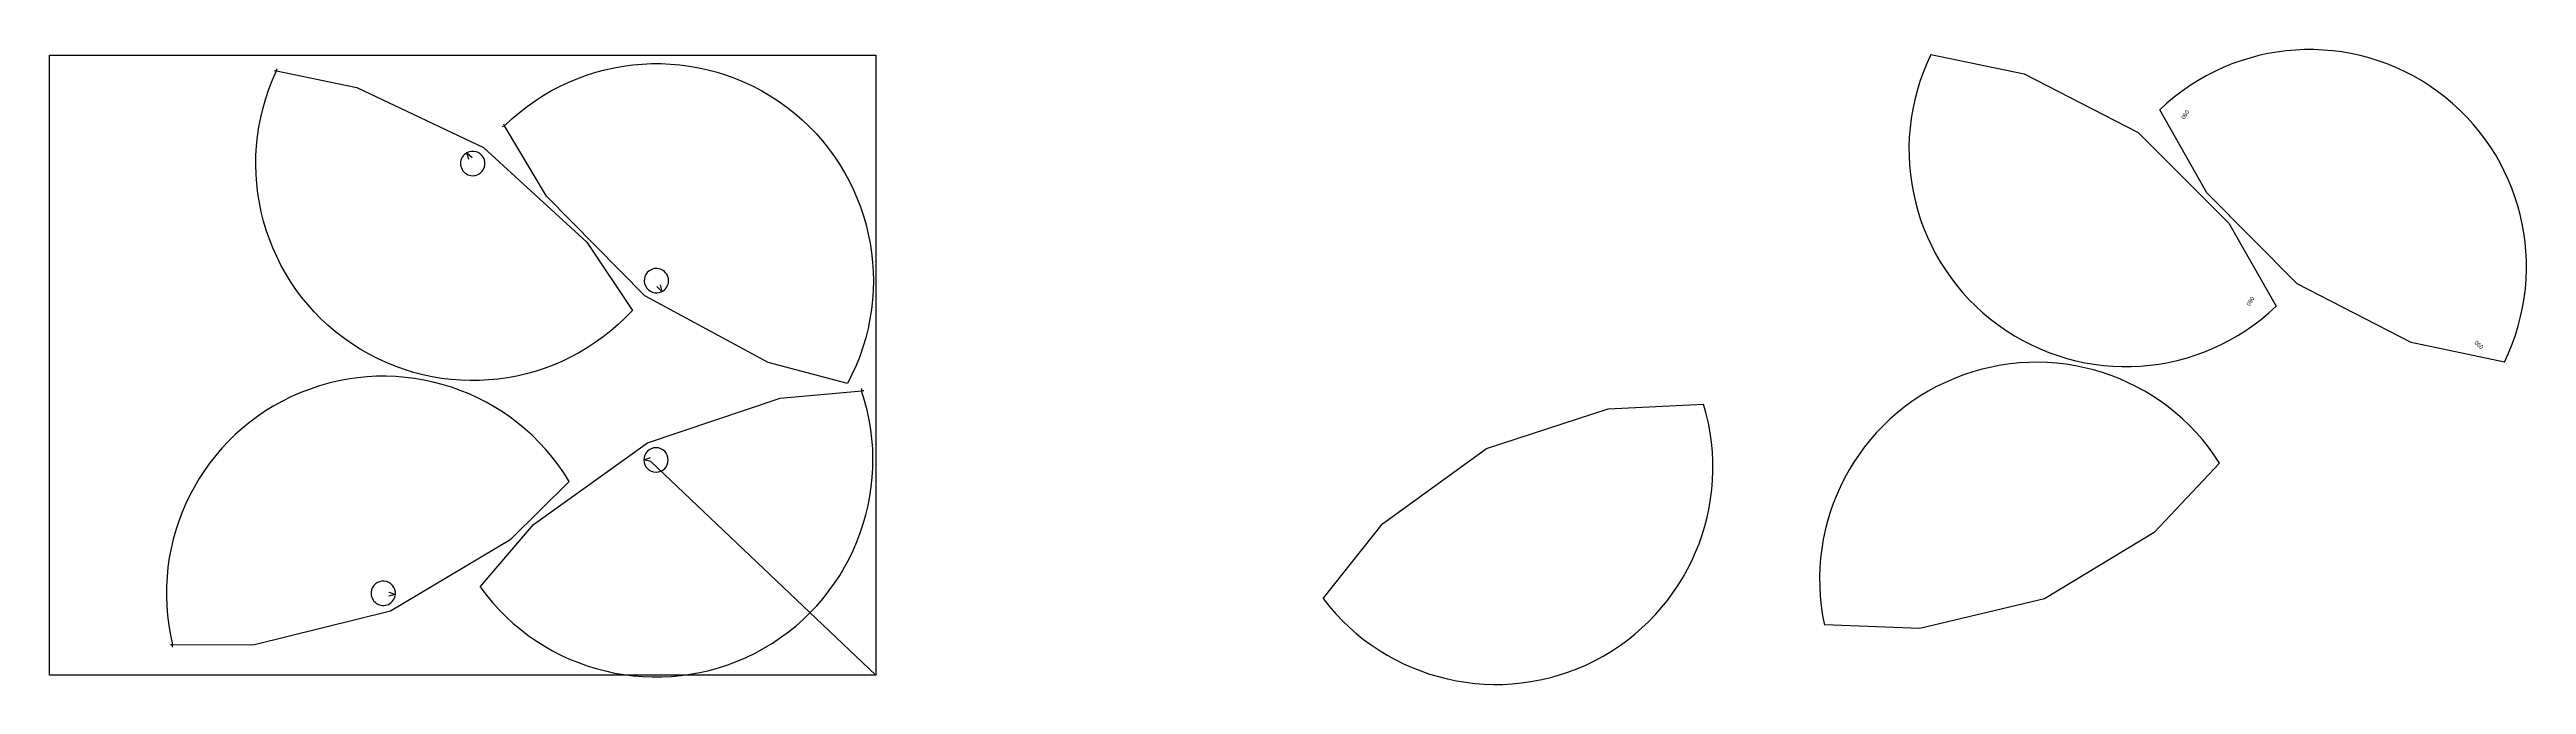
# Model space of a CAD drawing. Extents: x -290 to 5706, y -1872 to -336.
import ezdxf

# ---------------------------------------------------------------- set-up
doc = ezdxf.new("R2010")
doc.units = 0
doc.layers.get('0').update_dxf_attribs({"linetype": 'CONTINUOUS'})

msp = doc.modelspace()

# ---------------------------------------------------------------- linework, layer by layer
for p, q in [((-290.1, -349.8), (1709.9, -349.8)), ((-290.1, -1849.8), (-290.1, -349.8)), ((1709.9, -349.8), (1709.9, -1849.8)), ((4264.1, -348.3), (4489.9, -395.4)), ((4489.9, -395.4), (4766.3, -536.7)), ((4766.3, -536.7), (4985.5, -756.4)), ((4931.8, -682.6), (4818.1, -481.9)), ((5150.6, -902.8), (4931.8, -682.6)), ((4985.5, -756.4), (5099.6, -956.9)), ((5426.7, -1044.6), (5150.6, -902.8)), ((5652.4, -1092.2), (5426.7, -1044.6)), ((1157, -1287.7), (1478.2, -1179.1)), ((1478.2, -1179.1), (1675.9, -1161.8)), ((1675.9, -1161.8), (1675.9, -1155.8)), ((1680.9, -1161.8), (1675.9, -1161.8)), ((3483.2, -1205.1), (3713.7, -1194.1)), ((3188.1, -1301.1), (3483.2, -1205.1)), ((881.6, -1485.4), (1157, -1287.7)), ((2937, -1483.6), (3188.1, -1301.1)), ((1148.6, -1328.9), (1164.6, -1323.3)), ((1165.2, -1332.4), (1148.6, -1328.9)), ((1709.9, -1849.8), (1165.2, -1332.4)), ((4963.2, -1336.7), (4804.4, -1504.1)), ((752.4, -1636), (881.6, -1485.4)), ((2792.7, -1663.7), (2937, -1483.6)), ((4804.4, -1504.1), (4539.1, -1665.2)), ((4539.1, -1665.2), (4237, -1736.3)), ((4237, -1736.3), (4006.4, -1728.1)), ((1709.9, -1849.8), (-290.1, -1849.8))]:
    msp.add_line(p, q)
for points in [[(259.6, -382.6), (259.6, -387.6), (453.9, -428), (760, -573.6), (1010.3, -802.4), (1120.9, -967.1, -0.859676), (259.6, -387.6), (254.6, -387.6)], [(809.2, -516), (811.3, -520.5, -0.859676), (1641.4, -1144), (1449.5, -1093.5), (1151.3, -932.2), (913.2, -690.8), (811.3, -520.5), (805.9, -523.1)], [(724.8, -602.4), (720, -586.1, 1), (748.5, -637.8, 1), (720, -586.1), (732.6, -597.4)], [(1187.9, -905.3), (1191.9, -921.7, 1), (1166.2, -868.7, 1), (1191.9, -921.7), (1180, -909.8)], [(7.9, -1781.4), (7.9, -1776.4), (206.4, -1775.7), (535.4, -1694.2), (826.4, -1520.2), (967.7, -1380.9, 0.859676), (7.9, -1776.4), (2.9, -1776.4)], [(531.1, -1649), (547.2, -1654, 1), (488.4, -1649, 1), (547.2, -1654), (530.9, -1658.2)]]:
    msp.add_lwpolyline(points, format="xyb")
for centre, radius, start, end in [((4736.1, -578.1), 525, 154.03721, 313.83), ((5180.9, -861.4), 525, 333.91372, 133.70651), ((4519.7, -1617.7), 525, 32.35399, 192.14678), ((1178.1, -1328.9), 525, 215.81118, 18.55067), ((3211.4, -1346.9), 525, 217.11973, 16.91253), ((1178.1, -1328.9), 29.5, 0, 180), ((1178.1, -1328.9), 29.5, 180, 0)]:
    msp.add_arc(centre, radius, start, end)

# ---------------------------------------------------------------- texts
for rotation, p in [(57.25171, (4877.9, -506.3)), (237.3752, (5039.8, -932.6)), (316.93307, (5579, -1046.3))]:
    msp.add_text('060', height=10, rotation=rotation).set_placement(p)

doc.saveas('drawing.dxf')
